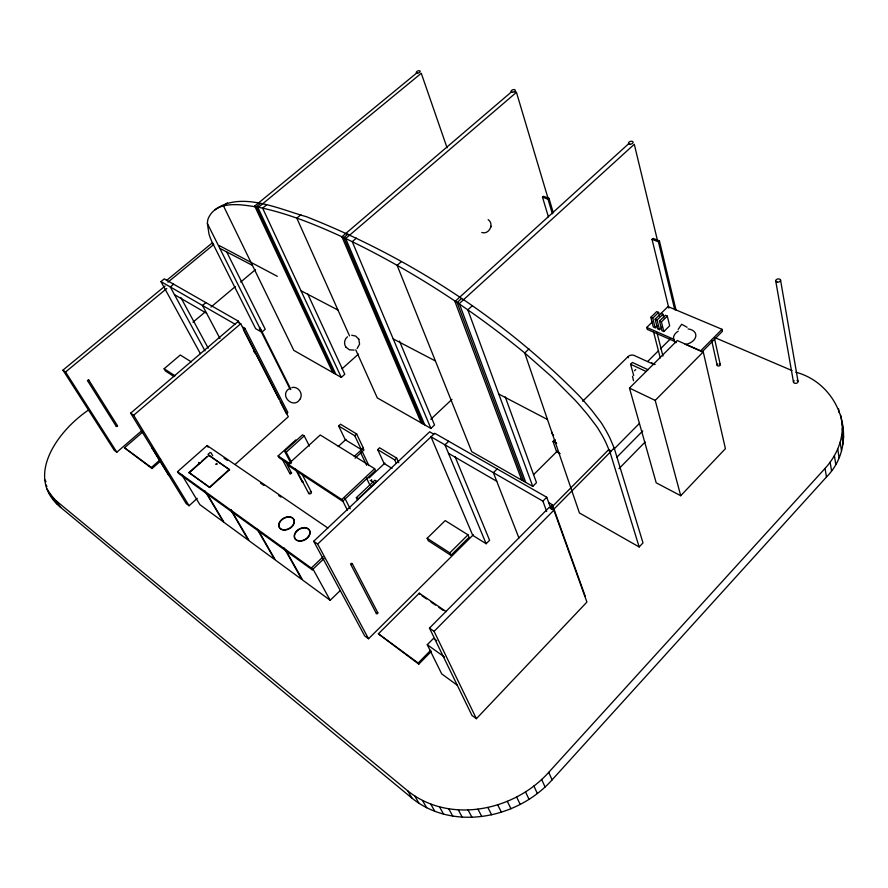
<?xml version="1.0" encoding="UTF-8"?>
<svg xmlns="http://www.w3.org/2000/svg" width="888" height="888" viewBox="0 0 888 888"><rect width="100%" height="100%" fill="white"/><g stroke="black" fill="none" stroke-linecap="round" stroke-linejoin="round"><path stroke-width="1.33" d="M88.767 380.042L87.512 380.63L116.317 426.462L117.094 426.462L117.505 425.84L88.733 379.964L87.501 380.541M343.412 237.462C316.45 225.019 288.7 213.608 259.54 207.481C242.857 204.795 215.884 199.101 207.992 219.136A90.898 29.393 49.6 0 0 207.404 223.576L208.98 233.999A37.163 11.788 50.1 0 0 209.346 235.165L210.001 237.096A16.95 5.317 50.3 0 0 210.267 237.829L211.011 239.649A86.214 28.005 49.7 0 0 211.966 241.814L255.622 328.649L261.838 332.179L265.235 329.259L226.473 251.459M632.489 376.246L633.51 380.708M481.751 232.467C489.066 234.954 494.549 223.987 488.167 219.647M89 409.723C59.074 429.548 23.199 476.512 60.684 507.437L412.043 798.223C453.679 831.734 518.192 818.103 552.081 779.864L826.473 477.011C860.05 442.923 841.025 384.338 795.848 372.194M49.384 493.295L55.811 500.51L407.881 790.975C449.839 824.552 514.596 810.655 548.729 772.327L825.063 468.398C836.474 455.91 844 438.972 841.968 421.811M490.964 226.24L490.786 227.195M347.486 336.796C344.267 339.161 343.601 344.156 346.054 347.297M212.654 244.089C215.229 246.265 211.444 241.136 212.421 243.778M299.844 399.389C303.818 394.061 298.279 385.869 291.852 387.568M288.678 389.033C279.254 395.915 293.528 409.335 299.811 399.445M678.177 329.348L681.662 324.264L687.068 327.261M634.543 370.74L635.741 369.519M214.763 209.957C240.16 190.421 279.431 209.224 306.427 216.716C408.158 256.854 502.53 317.926 579.254 395.915A122.3 47.33 45.4 0 1 583.849 401.021L590.576 408.891A66.966 26.773 45 0 1 593.417 412.465L599.789 420.823A28.161 11.466 44.6 0 1 601.942 423.831L605.96 430.514A114.974 44.922 45.5 0 1 609.856 437.917L614.174 447.996L643.001 542.912L639.16 546.964L579.42 512.953L524.719 352.969C469.43 307.559 408.758 268.542 344.133 237.795M552.059 506.815L554.134 508.924L552.092 506.804L608.624 449.728M476.39 718.703L586.913 602.075L553.901 510.167L549.117 507.414L429.47 628.105L471.961 715.417L476.39 718.703L434.088 631.346L429.47 628.105M680.719 495.715L725.418 448.662L703.263 351.926L677.233 340.537L629.459 388.078L656.188 482.806L680.719 495.715L655.211 400.399L629.459 388.078M618.947 468.709L645.121 442.013M616.616 457.475L642.768 430.935M431.302 651.404L418.781 664.146L418.204 663.003L430.736 650.26M457.376 685.303L441.691 673.87L427.272 644.71L433.511 638.383L436.752 640.681M701.942 351.97L722.444 331.291L722.022 329.304L668.02 306.582L655.133 319.192L657.575 328.815L659.495 329.648L662.415 326.773M655.211 400.399L703.263 351.926M548.795 502.675L552.392 504.728L550.715 506.415L551.648 509.002M639.16 546.964L610.023 452.192L614.174 447.996M554.068 508.968L610.567 451.848M614.096 449.028L639.404 423.432M434.088 631.346L553.901 510.167M722.022 329.304L700.51 350.982L686.746 344.955M546.675 511.488L542.901 501.132L546.764 497.258L434.743 433.289L317.649 544.055L368.542 638.761L473.371 534.754M542.901 501.132L431.013 436.818L472.749 535.375L486.136 543.722L489.588 540.27L454.989 456.499M371.617 479.631L371.617 480.841M401.376 261.627L397.136 265.346L471.717 451.648L532.756 486.402L536.496 482.672L505.25 396.903M450.904 555.311L469.064 537.307L468.009 534.842L445.221 520.601L427.161 538.272L428.271 540.703L450.904 555.311L449.816 552.869L427.161 538.272M533.633 474.614L557.22 451.204M647.663 361.471L658.474 350.749M660.439 348.795L670.274 339.038M418.781 664.146L378.377 633.821L419.269 593.195L446.198 611.643M449.816 552.869L468.009 534.842M633.699 375.502L630.58 364.258L632.378 362.471L647.996 369.697M663.836 331.546L669.674 325.774L667.299 316.117L665.367 315.284L659.473 321.068L661.904 330.702L663.836 331.546L661.416 321.9L659.473 321.068M560.15 453.624L556.543 451.681L553.035 441.469L554.989 439.538M659.518 316.017L658.607 312.41L656.687 311.588L650.815 317.338L653.279 326.939L655.189 327.772L657.131 325.863M661.416 321.9L667.299 316.117M582.683 401.243L628.06 356.621A4.362 2.997 -14.6 0 1 634.088 355.422L654.19 364.624M655.189 327.772L652.724 318.159L658.607 312.41M675.979 341.98L647.252 329.37L646.742 327.428L652.547 321.734M659.495 329.648L657.065 320.024L662.948 314.263L661.016 313.431M497.191 468.953L493.384 472.671L518.947 538.017M285.492 549.605L302.619 580.053L330.181 600.277L340.082 590.698M327.883 528.038L207.126 445.532L177.533 471.661L178.566 473.371L312.254 569.819L324.02 558.619M448.706 441.269L444.955 444.833L486.136 543.722M674.747 309.701L658.408 241.802L659.407 240.848L653.035 238.395L652.036 239.349L668.819 308.092M312.254 569.819L311.277 568.043L323.066 556.843M529.004 348.906L524.719 352.969L552.003 377L575.002 400.088A122.466 46.964 45.4 0 1 579.598 405.194L586.335 413.075A67.066 26.573 45.1 0 1 589.188 416.661L595.582 425.03A28.194 11.389 44.6 0 1 597.724 428.038L601.764 434.72A115.14 44.578 45.5 0 1 605.683 442.113L610.023 452.192M355.755 349.794L377.289 397.902L430.913 428.416L434.532 425.008L399.467 341.081M368.542 638.761L364.713 635.919L313.686 541.28L429.67 431.801L433.81 434.177M430.824 419.247L451.97 399.367M368.997 478.033L384.915 463.07M396.314 463.403L394.716 459.906L396.659 458.075L379.598 447.785L377.666 449.583L384.127 463.525L392.041 468.376M356.343 497.669L374.858 480.219L376.701 481.374L358.175 498.856L356.343 497.669L357.487 499.977M342.679 501.309L341.78 499.533L374.636 468.686L320.246 434.987L288.101 464.302L289.022 466.056L342.679 501.309L375.491 470.485L374.636 468.686M361.327 449.583L363.225 447.818L356.676 433.966L340.537 424.231L338.628 425.974L345.266 439.749L361.327 449.583L354.767 435.731L338.628 425.974M354.223 456.465L363.103 448.218L363.936 449.983L355.078 458.219M354.767 435.731L356.676 433.966M338.217 446.531L346.054 439.316M357.143 348.462L359.584 344.144L358.774 339.138M472.105 305.927L467.821 309.856L532.756 486.402M461.405 298.646L457.12 302.542L523.742 481.263M628.715 143.69L454.956 301.509L459.296 303.574L634.287 144.278L657.353 239.971M288.755 464.047L279.032 457.664L278.111 455.944L295.793 439.926M291.109 463.58L284.571 451.148L302.553 434.843L304.218 435.886L309.401 446.12M284.571 451.148L286.214 452.214L304.218 435.886M549.006 198.39L543.434 196.248L542.468 197.125L548.04 199.267L549.006 198.39L553.324 212.909M239.704 323.654L238.45 321.201L130.658 413.175L186.147 503.563L189.077 505.738L197.258 498.39M235.12 464.446L288.311 416.727L240.726 323.731L237.584 321.944M199.323 463.381L188.978 472.549L209.668 487.523L229.526 469.708L208.647 455.122L229.526 469.708M342.035 368.809L358.452 354.079M227.361 202.886L223.532 206.005L293.828 350.394L341.303 377.411L344.799 374.259L307.725 293.939M188.978 472.549L209.49 487.212L229.348 469.408M207.959 454.423L210.223 452.414M201.398 461.538L206.571 456.954M189.155 472.86L208.824 455.422M143.268 431.579L124.475 447.785L151.36 467.477L160.628 459.374M124.475 447.785L152.026 468.553L160.251 461.349M302.431 480.952L302.175 481.895L303.263 481.951M290.276 472.838L290.221 473.981L291.586 473.282L285.448 461.283M165.09 286.014L62.937 370.141L114.241 450.26L116.839 452.192L141.814 430.669M356.421 238.084L352.247 241.669L430.913 428.416M511.41 91.952L341.924 236.763L345.687 238.528L516.45 92.341L548.107 198.535M243.368 329.603L244.866 328.316L287.845 412.498L286.447 413.753L280.208 401.554M130.658 413.175L133.633 415.262L240.726 323.731M347.963 234.077L343.8 237.64L423.01 423.92M174.148 376.634L165.412 370.984L164.114 368.742L180.297 355.011L191.32 361.904M192.962 322.222L204.629 312.41M210.989 307.048L235.387 286.513M240.692 282.051L255.544 269.552M205.883 302.608L202.486 305.461L219.958 338.461M300.888 214.73L296.814 218.137L349.528 335.875M62.937 370.141L65.557 371.983L166.789 288.5M173.648 284.193L170.296 286.957L205.017 350.904M332.756 372.549L254.701 206.094L416.716 72.994M166.433 280.564L212.132 243.001M260.295 203.607L256.332 206.871L334.31 373.437M254.701 206.094L257.975 207.648L421.267 73.282L447.064 147.808M167.921 282.206L213.553 244.666M266.589 204.839L262.604 208.125L341.303 377.411M200.388 353.69L160.961 281.596L164.291 278.854L238.45 321.201M290.631 472.649L291.575 472.86M354.146 350.083L349.45 349.85L345.987 347.197M351.681 335.22L355.711 336.097L358.841 339.249M514.452 91.697L516.45 92.341M652.036 239.349L658.408 241.802M199.733 463.547L198.868 462.581M198.945 462.482L199.844 463.481M715.606 337.928L792.029 370.562M650.815 317.338L652.724 318.159M655.133 319.192L657.065 320.024M646.742 327.428L674.247 339.471M651.548 362.815L655.133 364.457M630.58 364.258L646.187 371.495M277.322 276.323L219.358 245.621M219.813 248.329L252.436 265.379M301.01 290.753L337.973 310.056M393.206 338.916L435.42 360.972M498.801 394.083L547.463 419.502M553.035 441.469L556.665 443.401M242.524 326.973L244.866 328.316M160.961 281.596L234.998 324.153M174.481 294.661L206.615 313.275M448.496 453.346L496.758 481.296M377.666 449.583L394.716 459.906M370.252 480.386L373.626 482.506M164.114 368.742L175.047 375.791M278.111 455.944L290.01 463.736M288.101 464.302L341.78 499.533M224.054 458.164L227.472 460.495M260.495 483.083L263.914 485.425M278.71 495.548L280.997 497.102M422.066 595.881L426.551 598.956M431.035 602.031L435.52 605.105M438.883 607.414L443.367 610.489M313.686 541.28L317.649 544.055M427.272 644.71L444.533 657.065M177.533 471.661L311.277 568.043M378.377 633.821L418.204 663.003M45.554 484.526L46.931 486.502M55.811 500.51L60.684 507.437M47.131 489.088L54.246 500.199M52.281 497.125L57.154 504.029M44.633 479.675L46.021 481.651M65.557 371.983L116.839 452.192M151.36 467.477L152.026 468.553M117.505 425.807L116.306 426.44M151.582 447.319L168.465 474.825M133.633 415.262L189.077 505.738M181.984 475.058L199.867 504.628L223.388 521.9L204.95 490.931M350.716 564.335L351.704 564.513L352.247 563.603L377.844 612.842L377.422 613.763L376.401 613.608L350.704 564.313L351.215 563.347L352.225 563.558M377.833 612.82L376.823 612.653L376.401 613.608M207.059 493.806L224.076 522.399L248.518 540.337L230.924 510.278M230.958 509.645L249.228 540.87L274.658 559.529L257.265 529.27M207.126 445.532L208.114 447.252M210.933 452.647L212.698 455.722M258.686 530.969L275.391 560.073L301.853 579.487L284.049 547.874M407.881 790.975L412.043 798.223M414.863 796.103L419.003 803.351M422.522 800.51L426.629 807.758M430.78 804.128L434.854 811.388M439.56 806.926L443.589 814.185M312.676 568.498L330.181 600.277M448.762 808.846L452.747 816.128M458.297 809.878L462.237 817.171M180.819 297.48L208.203 348.185M282.528 459.806L289.91 473.715M468.065 809.989L471.95 817.293M295.393 468.997L302.12 481.796M286.214 452.214L291.564 462.393M296.636 470.374L308.735 493.439M477.966 809.19L481.784 816.505M301.865 473.881L311.388 492.107M243.989 330.813L278.954 399.112M487.878 807.458L491.641 814.807M253.48 350.538L254.734 352.991M497.691 804.828L501.387 812.198M342.524 500.499L347.474 510.323M260.04 327.805L290.853 389.31M207.404 223.576L261.838 332.179M259.44 328.105L290.276 389.599M344.688 497.857L350.238 508.924M507.303 801.32L510.944 808.713M419.269 593.195L419.824 594.338M516.605 796.98L520.19 804.395M366.455 478.01L370.03 485.436M360.417 452.214L366.622 465.268M362.138 451.348L368.886 465.601M525.496 791.841L529.015 799.289M257.975 207.648L335.875 374.325M533.877 785.969L537.329 793.45M541.647 779.442L545.043 786.946M396.659 458.075L398.779 462.748M548.729 772.327L552.081 779.864M341.924 236.763L421.245 422.921M345.687 238.528L424.775 424.93M454.956 301.509L521.733 480.119M459.296 303.574L525.763 482.417M546.764 497.258L550.971 508.913M552.392 504.728L585.214 596.214M553.601 435.42L553.424 434.898A4.44 3.186 -17.7 0 1 552.036 432.179M556.077 442.668L556.254 443.179A4.418 3.197 -17.6 0 1 554.956 440.115M542.468 197.125L548.407 216.872M548.04 199.267L552.369 213.786M628.06 356.621L628.349 357.686M653.624 332.156L660.261 357.953M657.009 332.834L662.936 356.077M662.948 314.263L663.847 317.871M659.407 240.848L676.023 310.09M711.632 340.293L717.171 365.212M714.474 338.35L720.257 364.613M843.256 430.491L840.703 415.218M775.735 281.019L793.495 382.162M780.541 280.031L798.012 381.307M825.063 468.398L826.473 477.011M830.147 462.193L831.534 470.818M834.398 455.722L835.752 464.357M837.75 449.051L839.082 457.697M840.203 442.246L841.513 450.904M841.724 435.386L843.023 444.067M842.312 428.56L843.6 437.229M838.561 408.857L839.116 412.576M608.735 450.66A1.454 0.588 44 0 1 609.09 449.761A1.454 0.588 44 0 1 610.678 451.359A1.454 0.588 44 0 1 609.645 451.581M310.356 491.619A1.487 1.043 -28.1 0 1 311.377 492.84A1.487 1.043 -28.1 0 1 309.401 493.906A1.487 1.043 -28.1 0 1 308.946 492.385M688.078 328.937A11.344 7.692 -12.7 0 1 695.759 336.497A11.344 7.692 -12.7 0 1 685.125 344.511M675.968 342.713A11.344 7.692 -12.7 0 1 678.221 331.169M719.746 363.98A1.576 1.088 -11.2 0 1 719.768 365.612A1.576 1.088 -11.2 0 1 717.471 365.701A1.576 1.088 -11.2 0 1 717.881 364.058M796.947 380.275A2.298 1.61 -8.1 0 1 797.591 382.573A2.298 1.61 -8.1 0 1 794.205 383.039A2.298 1.61 -8.1 0 1 794.216 380.652M216.017 464.235C217.96 465.345 216.994 462.06 216.017 464.202M300.988 541.114A8.369 5.983 -29.5 0 0 309.623 530.536A8.369 5.983 -29.5 0 0 296.192 531.923A8.369 5.983 -29.5 0 0 300.988 541.114M300.81 540.803A8.369 5.983 -29.5 0 0 309.446 530.225A8.369 5.983 -29.5 0 0 296.015 531.612A8.369 5.983 -29.5 0 0 300.81 540.803M285.303 530.047A8.281 5.839 -29.7 0 0 293.906 519.635A8.281 5.839 -29.7 0 0 280.686 521.034A8.281 5.839 -29.7 0 0 285.303 530.047M285.137 529.736A8.281 5.839 -29.7 0 0 293.739 519.314A8.281 5.839 -29.7 0 0 280.508 520.723A8.281 5.839 -29.7 0 0 285.137 529.736M777.111 282.084A2.453 1.598 -10 0 0 780.563 280.142A2.453 1.598 -10 0 0 776.745 279.343A2.453 1.598 -10 0 0 777.111 282.084M629.814 144.178A2.364 1.376 -15.4 0 0 633.089 142.191A2.364 1.376 -15.4 0 0 629.459 141.803A2.364 1.376 -15.4 0 0 629.814 144.178M512.454 92.23A2.198 1.21 -18.4 0 0 515.262 90.199A2.198 1.21 -18.4 0 0 511.799 90.254A2.198 1.21 -18.4 0 0 512.454 92.23M417.493 73.16A2.031 1.066 -20.5 0 0 420.157 71.284A2.031 1.066 -20.5 0 0 417.049 71.351A2.031 1.066 -20.5 0 0 417.493 73.16"/></g></svg>
